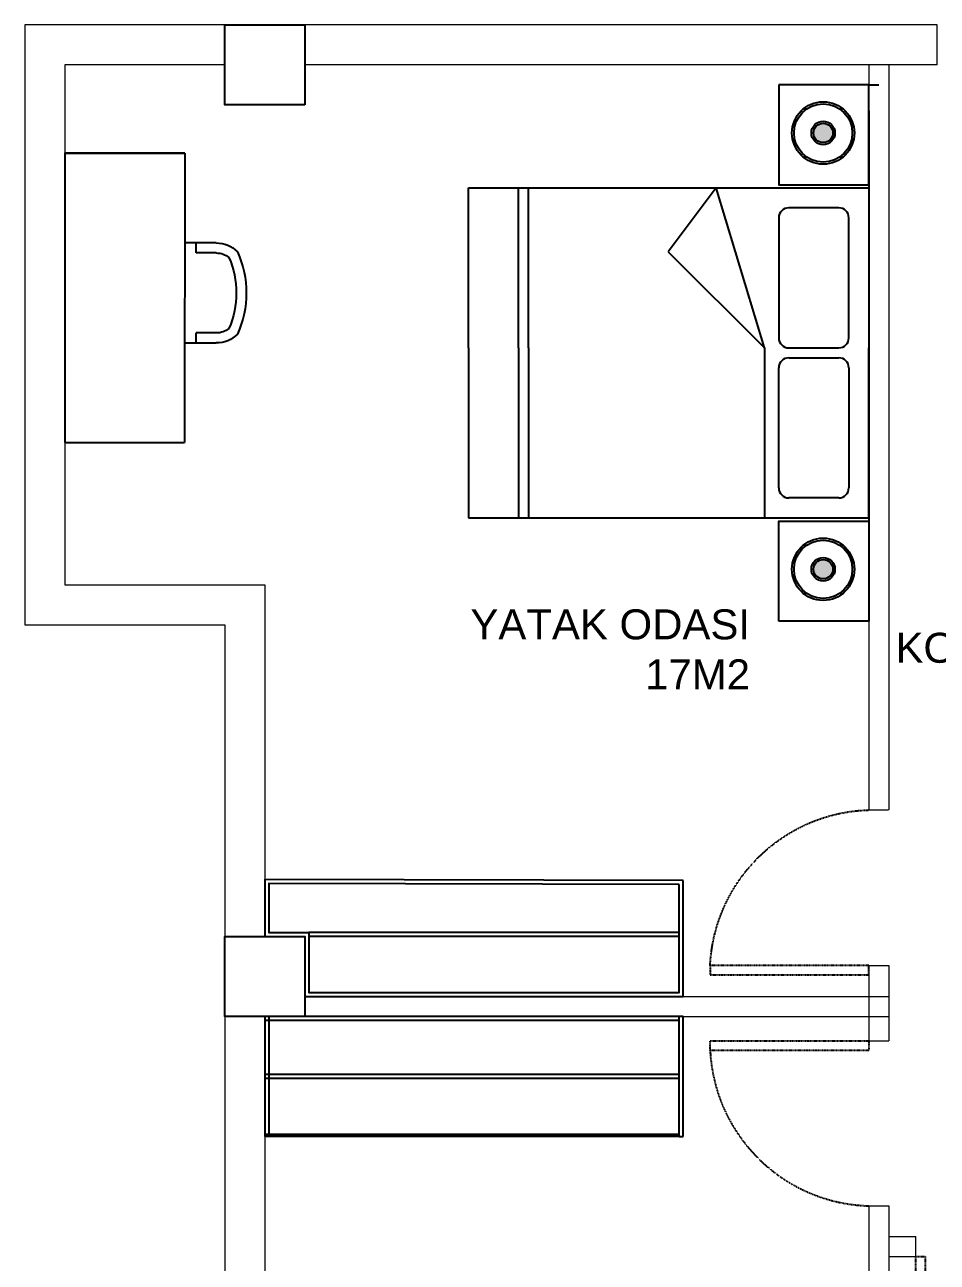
# Model space of a CAD drawing. Header units: millimetres. Extents: x 694231 to 734331, y 4486031 to 4541543.
# Drawn here: x 723121 to 723577, y 4495887 to 4496506 of the extents above; entities that cross this region are included whole.
import ezdxf

# ---------------------------------------------------------------- set-up
doc = ezdxf.new("R2010")
doc.units = ezdxf.units.MM
doc.linetypes.add('HIDDEN2', pattern=[0.1875, 0.125, -0.0625])
doc.layers.add('A-BA', color=1, linetype='Continuous')
doc.layers.add('A-TEFRIS', color=251, linetype='Continuous')
doc.layers.add('DBM_w_sld', color=111, linetype='Continuous', lineweight=20)
doc.styles.get("Standard").update_dxf_attribs({"font": 'arial.ttf'})

# ---------------------------------------------------------------- blocks, each defined once
blk = doc.blocks.new('eeere')
at = {"color": 8, "linetype": 'HIDDEN2'}
blk.add_lwpolyline([(11494.09, 494), (11414.82, 494), (11414.82, 498.7), (11494.09, 498.7)], close=True, dxfattribs=at)
blk.add_arc((11412.37, 494.63), 81.83, 2.85431, 88.2863, dxfattribs=at)
blk = doc.blocks.new('eee')
at = {"layer": 'A-TEFRIS'}
for p, q in [((13927.05, 2238.17), (13942.94, 2238.17)), ((13927.05, 2233.17), (13937.05, 2233.17)), ((13937.05, 2233.17), (13937.05, 2238.17)), ((13927.05, 2193.17), (13937.05, 2193.17)), ((13937.05, 2188.17), (13937.05, 2193.17)), ((13942.94, 2188.17), (13927.05, 2188.17))]:
    blk.add_line(p, q, dxfattribs=at)
for points in [[(13942.73, 2283.09), (13942.95, 2138.38)], [(13942.73, 2283.09), (14002.73, 2283.09), (14002.73, 2138.38)], [(14002.62, 2283.09), (13942.84, 2283.09)], [(14002.73, 2138.38), (13942.95, 2138.38)]]:
    blk.add_lwpolyline(points, dxfattribs=at)
for centre, radius, start, end in [((13962.57, 2213.17), 50.52, 155.92909, 204.07091), ((13927.05, 2223.17), 15, 90, 135), ((13927.05, 2223.17), 10, 90, 129.4919), ((13961.98, 2213.17), 44.93, 156.77827, 203.22173), ((13927.05, 2203.17), 15, 225, 270), ((13927.05, 2203.17), 10, 230.5081, 270)]:
    blk.add_arc(centre, radius, start, end, dxfattribs=at)
blk = doc.blocks.new('YATAK')
at = {"layer": 'A-TEFRIS'}
for points in [[(2609.79, 3498.9, -1), (2619.49, 3498.9, -1)], [(2827.87, 3498.9, -1), (2837.57, 3498.9, -1)]]:
    blk.add_hatch(color=256, dxfattribs=at).paths.add_polyline_path(points)
for p, q in [((2642.06, 3521.71), (2722.06, 3521.71)), ((2642.06, 3321.71), (2642.06, 3521.71)), ((2807.06, 3521.71), (2722.06, 3521.71)), ((2807.06, 3321.71), (2807.06, 3521.71)), ((2717.06, 3511.71), (2657.06, 3511.71)), ((2732.06, 3511.71), (2792.06, 3511.71)), ((2652.06, 3506.71), (2652.06, 3481.71)), ((2722.06, 3481.71), (2722.06, 3506.71)), ((2727.06, 3481.71), (2727.06, 3506.71)), ((2797.06, 3506.71), (2797.06, 3481.71)), ((2657.06, 3476.71), (2717.06, 3476.71)), ((2792.06, 3476.71), (2732.06, 3476.71)), ((2722.06, 3469.62), (2642.06, 3445.45)), ((2674.06, 3421.45), (2722.06, 3469.62)), ((2642.06, 3445.45), (2674.06, 3421.45)), ((2722.06, 3351.71), (2642.06, 3351.71)), ((2722.06, 3346.71), (2642.06, 3346.71)), ((2722.06, 3351.71), (2807.06, 3351.71)), ((2722.06, 3346.71), (2807.06, 3346.71)), ((2722.06, 3321.71), (2642.06, 3321.71)), ((2722.06, 3321.71), (2807.06, 3321.71))]:
    blk.add_line(p, q, dxfattribs=at)
for points in [[(2590.56, 3521.71), (2590.56, 3526.71)], [(2603.64, 3521.71), (2858.64, 3521.71)], [(2722.06, 3469.62), (2807.06, 3469.62)]]:
    blk.add_lwpolyline(points, dxfattribs=at)
for points in [[(2590.56, 3476.71), (2640.56, 3476.71), (2640.56, 3521.71), (2590.56, 3521.71)], [(2858.64, 3476.71), (2808.64, 3476.71), (2808.64, 3521.71), (2858.64, 3521.71)]]:
    blk.add_lwpolyline(points, close=True, dxfattribs=at)
for centre, radius in [((2614.64, 3498.9), 15.6), ((2614.64, 3498.9), 14.56), ((2832.72, 3498.9), 15.6), ((2832.72, 3498.9), 14.56), ((2614.64, 3498.9), 5.89), ((2614.64, 3498.9), 4.85), ((2832.72, 3498.9), 5.89), ((2832.72, 3498.9), 4.85)]:
    blk.add_circle(centre, radius, dxfattribs=at)
for centre, start, end in [((2657.06, 3506.71), 90, 180), ((2717.06, 3506.71), 0, 90), ((2732.06, 3506.71), 90, 180), ((2792.06, 3506.71), 0, 90), ((2657.06, 3481.71), 180, 270), ((2717.06, 3481.71), 270, 0), ((2732.06, 3481.71), 180, 270), ((2792.06, 3481.71), 270, 0)]:
    blk.add_arc(centre, 5, start, end, dxfattribs=at)

msp = doc.modelspace()

# ---------------------------------------------------------------- linework, layer by layer
at = {"layer": 'A-BA', "ltscale": 10}
for points in [[(723261.26, 4496465.81), (723221.26, 4496465.81), (723221.26, 4496505.81), (723261.26, 4496505.81)], [(723261.26, 4496010.07), (723221.26, 4496010.07), (723221.26, 4496050.07), (723261.26, 4496050.07)]]:
    msp.add_lwpolyline(points, close=True, dxfattribs=at)
at = {"layer": 'A-TEFRIS'}
for p, q in [((723448.22, 4496008.07), (723241.26, 4496008.07)), ((723448.22, 4495950.07), (723448.22, 4496010.07))]:
    msp.add_line(p, q, dxfattribs=at)
for points in [[(723450.22, 4496078.07), (723241.26, 4496078.59), (723241.26, 4496050.07), (723261.26, 4496050.07), (723261.26, 4496020.07), (723450.22, 4496020.07)], [(723448.22, 4496076.08), (723243.26, 4496076.59), (723243.26, 4496052.07), (723263.26, 4496052.07), (723263.26, 4496022.07), (723448.22, 4496022.07)]]:
    msp.add_lwpolyline(points, close=True, dxfattribs=at)
for points in [[(723448.22, 4496052.07), (723263.26, 4496052.07)], [(723448.22, 4496050.07), (723263.26, 4496050.07)], [(723450.22, 4496010.07), (723241.26, 4496010.07)], [(723241.26, 4496010.07), (723241.26, 4495950.07)], [(723243.26, 4496010.07), (723243.26, 4495950.07)], [(723450.22, 4495950.07), (723450.22, 4496010.07)], [(723243.26, 4495981.05), (723241.26, 4495981.05)], [(723243.26, 4495979.05), (723241.26, 4495979.05)], [(723448.22, 4495981.05), (723243.26, 4495981.05)], [(723448.22, 4495979.05), (723243.26, 4495979.05)], [(723448.22, 4495951.07), (723241.26, 4495951.07)], [(723448.22, 4495950.07), (723241.26, 4495950.07)], [(723448.22, 4495950.07), (723450.22, 4495950.07)]]:
    msp.add_lwpolyline(points, dxfattribs=at)
at = {"layer": 'DBM_w_sld'}
for points in [[(723221.26, 4496505.81), (723121.26, 4496505.81), (723121.26, 4496205.81), (723221.26, 4496205.81)], [(723221.26, 4496205.81), (723221.26, 4495455.81), (723979.85, 4495455.81), (723979.85, 4496505.81), (723659.61, 4496505.81)], [(723577.19, 4496505.81), (723261.26, 4496505.81)], [(723577.19, 4496485.81), (723577.19, 4496505.81)], [(723221.26, 4496485.81), (723141.26, 4496485.81), (723141.26, 4496225.81), (723241.26, 4496225.81)], [(723577.19, 4496485.81), (723261.26, 4496485.81)], [(723577.19, 4496485.81), (723261.26, 4496485.81)], [(723543, 4496485.81), (723543, 4496113.31)], [(723553, 4496485.81), (723553, 4496113.31)], [(723241.26, 4496225.81), (723241.26, 4496050.07)], [(723542.81, 4496113.31), (723552.81, 4496113.31)], [(723543, 4496035.6), (723543, 4495997.84)], [(723543, 4496035.6), (723553, 4496035.6)], [(723553, 4496035.6), (723553, 4495997.84)], [(723261.26, 4496020.07), (723553, 4496020.07)], [(723241.26, 4496010.07), (723241.26, 4495495.81)], [(723261.26, 4496010.07), (723553, 4496010.07)], [(723543, 4495997.84), (723553, 4495997.84)], [(723543, 4495915.43), (723543, 4495475.81)], [(723543, 4495915.43), (723553, 4495915.43)], [(723553, 4495915.43), (723553, 4495475.81)], [(723553, 4495900.07), (723566.54, 4495900.07)], [(723566.54, 4495890.07), (723566.54, 4495900.07)], [(723553, 4495890.07), (723566.54, 4495890.07)]]:
    msp.add_lwpolyline(points, dxfattribs=at)

# ---------------------------------------------------------------- block references
at = {"color": 5, "lineweight": 53}
for name, p, rotation in [('YATAK', (720021.3, 4499066.36), 270), ('eeere', (734957.82, 4496491.85), 180), ('eeere', (723072.53, 4507304.89), 270)]:
    msp.add_blockref(name, p, dxfattribs=dict(at, rotation=rotation))
at = {"color": 5, "lineweight": 53, "xscale": -1}
for name, p in [('eee', (737143.99, 4494158.57)), ('eeere', (734957.82, 4495536.89))]:
    msp.add_blockref(name, p, dxfattribs=at)

# ---------------------------------------------------------------- texts
at = {"color": 5, "lineweight": 53, "char_height": 15, "attachment_point": 3}
for s, insert in [('{\\C7;YATAK ODASI\\P17M2}', (723483.65, 4496213.6)), ('{\\C7;KORİDOR\\P7M2}', (723654.12, 4496201.9))]:
    msp.add_mtext_dynamic_manual_height_columns(s, width=2900.1629, gutter_width=75, heights=[0], dxfattribs=dict(at, insert=insert))

doc.saveas('drawing.dxf')
